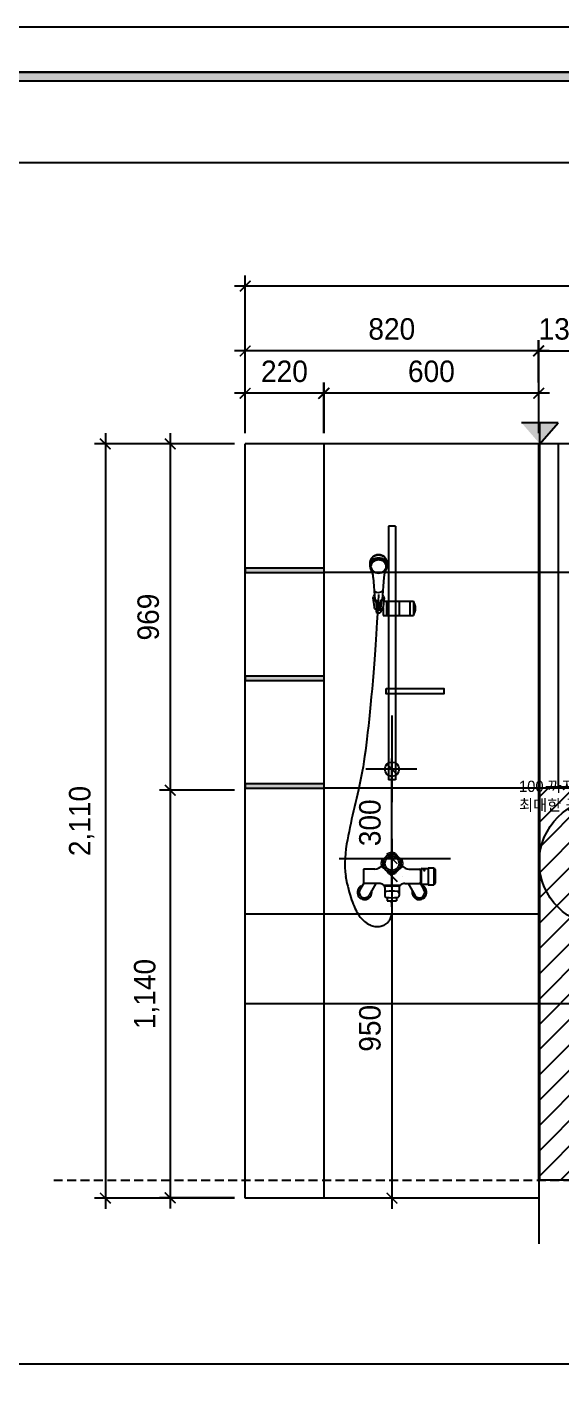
# Model space of a CAD drawing. Header units: millimetres. Extents: x 217202 to 745838, y -6815 to 171372.
# Drawn here: x 341839 to 343329, y 9829 to 13648 of the extents above; entities that cross this region are included whole.
import ezdxf
from ezdxf.enums import TextEntityAlignment as Align

# ---------------------------------------------------------------- set-up
doc = ezdxf.new("R2010")
doc.units = ezdxf.units.MM
doc.header["$PDMODE"] = 3
doc.linetypes.add('HIDDEN', pattern=[0.375, 0.25, -0.125])
doc.layers.get('DEFPOINTS').update_dxf_attribs({"color": 248})
for name, color, linetype in [('0-ELC TEXT', 7, 'Continuous'), ('03-WAL NEW', 3, 'Continuous'), ('06-FUR', 6, 'Continuous'), ('C-WALL1', 2, 'Continuous'), ('CO-BATH', 6, 'Continuous'), ('FORM(YOURNAME)-1', 1, 'Continuous'), ('FORM(YOURNAME)-11', 1, 'Continuous'), ('TOILET-1', 6, 'Continuous')]:
    doc.layers.add(name, color=color, linetype=linetype)
doc.styles.add('HY 울릉도 L', font='')
doc.styles.add('YOURNAME', font='HY울릉도M.TTF')
doc.styles.add('코레일둥고', font='Korail_Round_Gothic_Medium.ttf')
doc.styles.get('HY 울릉도 L').set_extended_font_data('HY울릉도L')
doc.linetypes.add('ZIGZAG', pattern='A,0.0001,-0.2,[131,ltypeshp.shx,S=0.2,R=0,X=-0.2,Y=0],-0.4,[131,ltypeshp.shx,S=0.2,R=180,X=0.2,Y=0],-0.2', length=0.8001)
doc.dimstyles.new('30', dxfattribs={"dimscale": 30, "dimtxt": 2, "dimasz": 1, "dimexe": 1, "dimexo": 1, "dimgap": 1, "dimtad": 1, "dimdec": 0, "dimrnd": 0.05, "dimdsep": 46, "dimlunit": 6, "dimtxsty": 'HY 울릉도 L', "dimblk": 'ARCHTICK', "dimcen": 2.5, "dimdle": 1, "dimclrd": 133, "dimclre": 133, "dimclrt": 30, "dimadec": 0, "dimazin": 0, "dimtfac": 1, "dimtdec": 0, "dimtix": 1, "dimtmove": 2, "dimatfit": 3, "dimldrblk": 'ARCHTICK', "dimfxl": 1, "dimlwd": -1, "dimlwe": -1, "dimarcsym": 0})

# ---------------------------------------------------------------- blocks, each defined once
blk = doc.blocks.new('_ArchTick')
at = {"color": 0, "linetype": 'ByBlock', "const_width": 0.15}
blk.add_lwpolyline([(-0.5, -0.5), (0.5, 0.5)], dxfattribs=at)
blk = doc.blocks.new('*D493')
at = {"layer": '06-FUR', "color": 133, "transparency": 16777216}
for p, q in [((342857.8, 11243), (342857.8, 11602.8)), ((342887.8, 11572.8), (342887.8, 11572.8)), ((342887.8, 11273), (342887.8, 11273))]:
    blk.add_line(p, q, dxfattribs=at)
at = {"layer": 'DEFPOINTS', "color": 0, "transparency": 16777216}
for p in [(342857.8, 11572.8), (342857.8, 11572.8), (342857.8, 11273)]:
    blk.add_point(p, dxfattribs=at)
at = {"layer": '06-FUR', "color": 133, "transparency": 16777216, "xscale": 30, "yscale": 30, "zscale": 30}
for p, rotation in [((342857.8, 11572.8), 90), ((342857.8, 11273), 270)]:
    blk.add_blockref('_ArchTick', p, dxfattribs=dict(at, rotation=rotation))
at = {"layer": '06-FUR', "color": 30, "transparency": 16777216, "insert": (342796.4, 11422.9), "char_height": 60, "attachment_point": 5, "rotation": 90, "style": 'HY 울릉도 L'}
blk.add_mtext('300', dxfattribs=at)
blk = doc.blocks.new('*D494')
at = {"layer": '06-FUR', "color": 133, "transparency": 16777216}
for p, q in [((342857.8, 11353), (342857.8, 10342.8)), ((342887.8, 11323), (342887.8, 11323)), ((342940.9, 10372.8), (342827.8, 10372.8))]:
    blk.add_line(p, q, dxfattribs=at)
at = {"layer": 'DEFPOINTS', "color": 0, "transparency": 16777216}
for p in [(342857.8, 11323), (342857.8, 10372.8), (342970.9, 10372.8)]:
    blk.add_point(p, dxfattribs=at)
at = {"layer": '06-FUR', "color": 133, "transparency": 16777216, "xscale": 30, "yscale": 30, "zscale": 30}
for p, rotation in [((342857.8, 11323), 90), ((342857.8, 10372.8), 270)]:
    blk.add_blockref('_ArchTick', p, dxfattribs=dict(at, rotation=rotation))
at = {"layer": '06-FUR', "color": 30, "transparency": 16777216, "insert": (342796.4, 10847.9), "char_height": 60, "attachment_point": 5, "rotation": 90, "style": 'HY 울릉도 L'}
blk.add_mtext('950', dxfattribs=at)
blk = doc.blocks.new('*D535')
at = {"layer": '06-FUR', "color": 133, "transparency": 16777216}
for p, q in [((342238.2, 12512.8), (342238.2, 11483.8)), ((342417.5, 12482.8), (342208.2, 12482.8)), ((342417.5, 11513.8), (342208.2, 11513.8))]:
    blk.add_line(p, q, dxfattribs=at)
at = {"layer": 'DEFPOINTS', "color": 0, "transparency": 16777216}
for p in [(342447.5, 12482.8), (342238.2, 11513.8), (342447.5, 11513.8)]:
    blk.add_point(p, dxfattribs=at)
at = {"layer": '06-FUR', "color": 133, "transparency": 16777216, "xscale": 30, "yscale": 30, "zscale": 30}
for p, rotation in [((342238.2, 12482.8), 90), ((342238.2, 11513.8), 270)]:
    blk.add_blockref('_ArchTick', p, dxfattribs=dict(at, rotation=rotation))
at = {"layer": '06-FUR', "color": 30, "transparency": 16777216, "insert": (342176.9, 11998.3), "char_height": 60, "attachment_point": 5, "rotation": 90, "style": 'HY 울릉도 L'}
blk.add_mtext('969', dxfattribs=at)
blk = doc.blocks.new('*D536')
at = {"layer": '06-FUR', "color": 133, "transparency": 16777216}
for p, q in [((342238.2, 11543.8), (342238.2, 10343.8)), ((342417.5, 11513.8), (342208.2, 11513.8)), ((342417.5, 10373.8), (342208.2, 10373.8))]:
    blk.add_line(p, q, dxfattribs=at)
at = {"layer": 'DEFPOINTS', "color": 0, "transparency": 16777216}
for p in [(342447.5, 11513.8), (342238.2, 10373.8), (342447.5, 10373.8)]:
    blk.add_point(p, dxfattribs=at)
at = {"layer": '06-FUR', "color": 133, "transparency": 16777216, "xscale": 30, "yscale": 30, "zscale": 30}
for p, rotation in [((342238.2, 11513.8), 90), ((342238.2, 10373.8), 270)]:
    blk.add_blockref('_ArchTick', p, dxfattribs=dict(at, rotation=rotation))
at = {"layer": '06-FUR', "color": 30, "transparency": 16777216, "insert": (342172.3, 10943.8), "char_height": 60, "attachment_point": 5, "rotation": 90, "style": 'HY 울릉도 L'}
blk.add_mtext('1,140', dxfattribs=at)
blk = doc.blocks.new('*D537')
at = {"layer": '06-FUR', "color": 133, "transparency": 16777216}
for p, q in [((342056.8, 12512.8), (342056.8, 10342.8)), ((342417.5, 12482.8), (342026.8, 12482.8)), ((342417.5, 10372.8), (342026.8, 10372.8))]:
    blk.add_line(p, q, dxfattribs=at)
at = {"layer": 'DEFPOINTS', "color": 0, "transparency": 16777216}
for p in [(342447.5, 12482.8), (342056.8, 10372.8), (342447.5, 10372.8)]:
    blk.add_point(p, dxfattribs=at)
at = {"layer": '06-FUR', "color": 133, "transparency": 16777216, "xscale": 30, "yscale": 30, "zscale": 30}
for p, rotation in [((342056.8, 12482.8), 90), ((342056.8, 10372.8), 270)]:
    blk.add_blockref('_ArchTick', p, dxfattribs=dict(at, rotation=rotation))
at = {"layer": '06-FUR', "color": 30, "transparency": 16777216, "insert": (341990.8, 11427.8), "char_height": 60, "attachment_point": 5, "rotation": 90, "style": 'HY 울릉도 L'}
blk.add_mtext('2,110', dxfattribs=at)
blk = doc.blocks.new('*D539')
at = {"layer": '06-FUR', "color": 133, "transparency": 16777216}
for p, q in [((342668, 12512.8), (342668, 12654.3)), ((343268, 12512.8), (343268, 12654.3)), ((343298, 12624.3), (342638, 12624.3))]:
    blk.add_line(p, q, dxfattribs=at)
at = {"layer": 'DEFPOINTS', "color": 0, "transparency": 16777216}
for p in [(342668, 12624.3), (342668, 12482.8), (343268, 12482.8)]:
    blk.add_point(p, dxfattribs=at)
at = {"layer": '06-FUR', "color": 133, "transparency": 16777216, "xscale": 30, "yscale": 30, "zscale": 30, "rotation": 180}
blk.add_blockref('_ArchTick', (342668, 12624.3), dxfattribs=at)
at = {"layer": '06-FUR', "color": 133, "transparency": 16777216, "xscale": 30, "yscale": 30, "zscale": 30}
blk.add_blockref('_ArchTick', (343268, 12624.3), dxfattribs=at)
at = {"layer": '06-FUR', "color": 30, "transparency": 16777216, "insert": (342968, 12685.5), "char_height": 60, "attachment_point": 5, "style": 'HY 울릉도 L'}
blk.add_mtext('600', dxfattribs=at)
blk = doc.blocks.new('*D540')
at = {"layer": '06-FUR', "color": 133, "transparency": 16777216}
for p, q in [((342447.5, 12512.8), (342447.5, 12654.3)), ((342667, 12512.8), (342667, 12654.3)), ((342697, 12624.3), (342417.5, 12624.3))]:
    blk.add_line(p, q, dxfattribs=at)
at = {"layer": 'DEFPOINTS', "color": 0, "transparency": 16777216}
for p in [(342447.5, 12624.3), (342447.5, 12482.8), (342667, 12482.8)]:
    blk.add_point(p, dxfattribs=at)
at = {"layer": '06-FUR', "color": 133, "transparency": 16777216, "xscale": 30, "yscale": 30, "zscale": 30, "rotation": 180}
blk.add_blockref('_ArchTick', (342447.5, 12624.3), dxfattribs=at)
at = {"layer": '06-FUR', "color": 133, "transparency": 16777216, "xscale": 30, "yscale": 30, "zscale": 30}
blk.add_blockref('_ArchTick', (342667, 12624.3), dxfattribs=at)
at = {"layer": '06-FUR', "color": 30, "transparency": 16777216, "insert": (342557.3, 12685.5), "char_height": 60, "attachment_point": 5, "style": 'HY 울릉도 L'}
blk.add_mtext('220', dxfattribs=at)
blk = doc.blocks.new('*D541')
at = {"layer": '06-FUR', "color": 133, "transparency": 16777216}
for p, q in [((342447.5, 12512.8), (342447.5, 12954.3)), ((344917.6, 12512.8), (344917.6, 12954.3)), ((344947.6, 12924.3), (342417.5, 12924.3))]:
    blk.add_line(p, q, dxfattribs=at)
at = {"layer": 'DEFPOINTS', "color": 0, "transparency": 16777216}
for p in [(342447.5, 12924.3), (342447.5, 12482.8), (344917.6, 12482.8)]:
    blk.add_point(p, dxfattribs=at)
at = {"layer": '06-FUR', "color": 133, "transparency": 16777216, "xscale": 30, "yscale": 30, "zscale": 30, "rotation": 180}
blk.add_blockref('_ArchTick', (342447.5, 12924.3), dxfattribs=at)
at = {"layer": '06-FUR', "color": 133, "transparency": 16777216, "xscale": 30, "yscale": 30, "zscale": 30}
blk.add_blockref('_ArchTick', (344917.6, 12924.3), dxfattribs=at)
at = {"layer": '06-FUR', "color": 30, "transparency": 16777216, "insert": (343682.6, 12990.3), "char_height": 60, "attachment_point": 5, "style": 'HY 울릉도 L'}
blk.add_mtext('2,470', dxfattribs=at)
blk = doc.blocks.new('FORM-ELEVATION')
at = {"layer": 'FORM(YOURNAME)-11'}
h = blk.add_hatch(color=256, dxfattribs=at)
h.dxf.hatch_style = 1
h.paths.add_polyline_path([(-10309, 35708), (71691, 35708), (71691, 35508), (-10309, 35508)])
h.paths.add_polyline_path([(-10309, -21492), (71691, -21492), (71691, -21692), (-10309, -21692)])
at = {"layer": 'DEFPOINTS', "color": 158}
for points in [[(-10309, -21692), (71691, -21692), (71691, 35708), (-10309, 35708)], [(-8309, 33708), (61071, 33708), (61071, -19692), (-8309, -19692)]]:
    blk.add_lwpolyline(points, close=True, dxfattribs=at)
at = {"layer": 'FORM(YOURNAME)-11', "color": 250}
blk.add_lwpolyline([(-11309, -22692), (72691, -22692), (72691, 36708), (-11309, 36708)], close=True, dxfattribs=at)
at = {"layer": 'FORM(YOURNAME)-11'}
blk.add_lwpolyline([(-10309, 35708), (71691, 35708), (71691, 35508), (-10309, 35508)], close=True, dxfattribs=at)
at = {"layer": 'FORM(YOURNAME)-11', "color": 3, "style": 'YOURNAME'}
for tag, height, p in [('1', 450, (71041, -1219)), ('2', 450, (71041, -1863)), ('3', 450, (71041, -3150)), ('4', 450, (71041, -5081)), ('5', 515, (71041, -7398)), ('6', 515, (71041, -9650)), ('7', 515, (71041, -11903)), ('8', 515, (71041, -14155)), ('9', 515, (71041, -16408)), ('10', 515, (66791, -18596)), ('11', 515, (71041, -18660)), ('12', 515, (66791, -20848)), ('13', 515, (71041, -20848))]:
    blk.add_attdef(tag, text='', height=height, dxfattribs=at).set_placement(p, align=Align.MIDDLE_RIGHT)
blk = doc.blocks.new('*D753')
at = {"layer": '06-FUR', "color": 133, "transparency": 16777216}
for p, q in [((342447.5, 12599.5), (342447.5, 12772.7)), ((343267, 12654.3), (343267, 12772.7)), ((343297, 12742.7), (342417.5, 12742.7))]:
    blk.add_line(p, q, dxfattribs=at)
at = {"layer": 'DEFPOINTS', "color": 0, "transparency": 16777216}
for p in [(342447.5, 12742.7), (343267, 12624.3), (342447.5, 12569.5)]:
    blk.add_point(p, dxfattribs=at)
at = {"layer": '06-FUR', "color": 133, "transparency": 16777216, "xscale": 30, "yscale": 30, "zscale": 30, "rotation": 180}
blk.add_blockref('_ArchTick', (342447.5, 12742.7), dxfattribs=at)
at = {"layer": '06-FUR', "color": 133, "transparency": 16777216, "xscale": 30, "yscale": 30, "zscale": 30}
blk.add_blockref('_ArchTick', (343267, 12742.7), dxfattribs=at)
at = {"layer": '06-FUR', "color": 30, "transparency": 16777216, "insert": (342857.3, 12804), "char_height": 60, "attachment_point": 5, "style": 'HY 울릉도 L'}
blk.add_mtext('820', dxfattribs=at)
blk = doc.blocks.new('*D754')
at = {"layer": '06-FUR', "color": 133, "transparency": 16777216}
for p, q in [((343268, 12512.8), (343268, 12772.7)), ((343398, 12512.8), (343398, 12772.7)), ((343268, 12742.7), (343238, 12742.7)), ((343268, 12742.7), (343398, 12742.7)), ((343398, 12742.7), (343428, 12742.7))]:
    blk.add_line(p, q, dxfattribs=at)
at = {"layer": 'DEFPOINTS', "color": 0, "transparency": 16777216}
for p in [(343398, 12742.7), (343268, 12482.8), (343398, 12482.8)]:
    blk.add_point(p, dxfattribs=at)
at = {"layer": '06-FUR', "color": 133, "transparency": 16777216, "xscale": 30, "yscale": 30, "zscale": 30}
blk.add_blockref('_ArchTick', (343268, 12742.7), dxfattribs=at)
at = {"layer": '06-FUR', "color": 133, "transparency": 16777216, "xscale": 30, "yscale": 30, "zscale": 30, "rotation": 180}
blk.add_blockref('_ArchTick', (343398, 12742.7), dxfattribs=at)
at = {"layer": '06-FUR', "color": 30, "transparency": 16777216, "insert": (343333, 12804.1), "char_height": 60, "attachment_point": 5, "style": 'HY 울릉도 L'}
blk.add_mtext('130', dxfattribs=at)

msp = doc.modelspace()

# ---------------------------------------------------------------- hatches: boundary and pattern name
at = {"layer": '03-WAL NEW'}
h = msp.add_hatch(dxfattribs=at)
h.set_pattern_fill('_USER', color=8, scale=50, angle=45, pattern_type=0)
h.set_pattern_definition([(45, (0, 0), (-35.355339, 35.355339), [])])
h.paths.add_polyline_path([(343268, 10919.8), (343398, 10919.8), (343398, 11519.8), (343268, 11519.8)])
h.paths.add_polyline_path([(343398, 10916.8), (343268, 10916.8), (343268, 10422.8), (343398, 10422.8)])
at = {"layer": 'C-WALL1'}
h = msp.add_hatch(color=256, dxfattribs=at)
h.dxf.hatch_style = 1
h.paths.add_polyline_path([(343219.7, 12542.1), (343271, 12482.8), (343322.4, 12542.1)])
h = msp.add_hatch(dxfattribs=at)
h.set_pattern_fill('CROSS', color=8)
h.set_pattern_definition([(0, (-41746.428, -15131.4113), (6.35, 6.35), [3.175, -9.525]), (90, (-41744.8405, -15132.999), (-6.35, 6.35), [3.175, -9.525])])
h.paths.add_polyline_path([(342668, 12122.8), (342668, 12134.8), (342447.5, 12134.8), (342447.5, 12122.8)])
h.paths.add_polyline_path([(342668, 11833.3), (342447.5, 11833.3), (342447.5, 11821.3), (342668, 11821.3)])
h.paths.add_polyline_path([(342447.5, 11531.8), (342447.5, 11519.8), (342668, 11519.8), (342668, 11531.8)])

# ---------------------------------------------------------------- linework, layer by layer
at = {"layer": '0-ELC TEXT', "color": 240, "linetype": 'ZIGZAG', "ltscale": 15, "true_color": 0xed1f24}
msp.add_circle((343448.1, 11312.8), 178.6, dxfattribs=at)
at = {"layer": 'C-WALL1'}
for p, q in [((343322.4, 12542.1), (343219.7, 12542.1)), ((343271, 12482.8), (343322.4, 12542.1)), ((342447.5, 10372.8), (342447.5, 12482.8)), ((344917.6, 12482.8), (342447.5, 12482.8)), ((342668, 11522.8), (342668, 12482.8)), ((343268, 11167), (342447.5, 11167)), ((344917.6, 10422.8), (343268, 10422.8)), ((343268, 10422.8), (343268, 10372.8)), ((343268, 10372.8), (342447.5, 10372.8)), ((348063.2, 9908.4), (339326.8, 9908.4))]:
    msp.add_line(p, q, dxfattribs=at)
at = {"layer": 'C-WALL1', "color": 8, "linetype": 'HIDDEN', "ltscale": 100}
msp.add_line((341912.5, 10422.8), (345930.1, 10422.8), dxfattribs=at)
at = {"layer": 'C-WALL1'}
for points in [[(342447.5, 12122.8), (342668, 12122.8), (342668, 12134.8), (342447.5, 12134.8)], [(342447.5, 11821.3), (342668, 11821.3), (342668, 11833.3), (342447.5, 11833.3)], [(342447.5, 11519.8), (342668, 11519.8), (342668, 11531.8), (342447.5, 11531.8)]]:
    msp.add_lwpolyline(points, close=True, dxfattribs=at)
at = {"layer": 'CO-BATH'}
for p, q in [((342847.8, 12252.8), (342847.8, 12093.8)), ((342867.8, 12252.8), (342847.8, 12252.8)), ((342867.8, 12252.8), (342867.8, 12093.8)), ((342796, 12150.2), (342796, 12142.5)), ((342844.7, 12150.2), (342844.7, 12142.5)), ((342805.6, 12109.4), (342810.2, 12047.7)), ((342835, 12109.4), (342830.4, 12047.7)), ((342847.8, 12093.8), (342847.8, 11542.8)), ((342867.8, 12093.8), (342867.8, 11542.8)), ((342804.6, 12052.2), (342807.6, 12026.6)), ((342814.7, 12045.1), (342812.5, 12042.8)), ((342812.5, 12042.8), (342815.5, 12017.2)), ((342814.7, 12045.1), (342817.7, 12019.7)), ((342820.3, 12061.3), (342817.9, 12020.5)), ((342826, 12045.1), (342823, 12019.7)), ((342828.2, 12042.8), (342825.2, 12017.2)), ((342826, 12045.1), (342828.2, 12042.8)), ((342836.1, 12052.2), (342833.1, 12026.6)), ((342835, 12042.8), (342917.8, 12042.8)), ((342842.8, 12042.8), (342842.8, 12002.8)), ((342877.8, 12042.8), (342877.8, 12002.8)), ((342907.8, 12042.8), (342907.8, 12002.8)), ((342917.8, 12042.8), (342917.8, 12002.8)), ((342813.4, 12018.3), (342814, 12011.8)), ((342817.7, 12019.7), (342815.5, 12017.2)), ((342817.9, 12020.5), (342815.6, 11983.8)), ((342823, 12019.7), (342825.2, 12017.2)), ((342827.2, 12018.2), (342826.7, 12011.8)), ((342832.9, 12024.9), (342832.9, 12002.8)), ((342832.9, 12002.8), (342917.8, 12002.8)), ((342815.6, 11983.8), (342813.5, 11950.6)), ((342811.5, 11920.5), (342809.6, 11892.9)), ((342813.5, 11950.6), (342811.5, 11920.5)), ((342809.6, 11892.9), (342807.7, 11867.3)), ((342805.9, 11843.3), (342804, 11820.1)), ((342807.7, 11867.3), (342805.9, 11843.3)), ((342804, 11820.1), (342802, 11797.6)), ((342800.1, 11775.6), (342798, 11754.1)), ((342802, 11797.6), (342800.1, 11775.6)), ((342796, 11733.3), (342793.9, 11713.1)), ((342798, 11754.1), (342796, 11733.3)), ((342791.8, 11693.7), (342789.7, 11675)), ((342793.9, 11713.1), (342791.8, 11693.7)), ((342787.6, 11657.2), (342785.5, 11640.2)), ((342789.7, 11675), (342787.6, 11657.2)), ((342783.4, 11624.1), (342781.3, 11608.7)), ((342785.5, 11640.2), (342783.4, 11624.1)), ((342776.9, 11579.8), (342774.6, 11566.1)), ((342779.1, 11593.9), (342776.9, 11579.8)), ((342781.3, 11608.7), (342779.1, 11593.9)), ((342774.6, 11566.1), (342764.4, 11515.1)), ((342867.8, 11542.8), (342847.8, 11542.8)), ((342761.7, 11503), (342758.9, 11491.1)), ((342764.4, 11515.1), (342761.7, 11503)), ((342753.2, 11467.6), (342750.4, 11456)), ((342756, 11479.3), (342753.2, 11467.6)), ((342758.9, 11491.1), (342756, 11479.3)), ((342742.5, 11421.2), (342740.1, 11409.7)), ((342745.1, 11432.8), (342742.5, 11421.2)), ((342747.7, 11444.4), (342745.1, 11432.8)), ((342750.4, 11456), (342747.7, 11444.4)), ((342735.6, 11386.7), (342733.6, 11375.3)), ((342737.8, 11398.2), (342735.6, 11386.7)), ((342740.1, 11409.7), (342737.8, 11398.2)), ((342728.3, 11273.5), (342730.1, 11263.8)), ((342777.8, 11290), (342777.8, 11256)), ((342810.3, 11293), (342780.8, 11293)), ((342905.3, 11293), (342934.8, 11293)), ((342937.8, 11290), (342937.8, 11256)), ((342939.4, 11292), (342939.4, 11254)), ((342942.4, 11295), (342959.4, 11295)), ((342959.4, 11297), (342959.4, 11249)), ((342959.4, 11297), (342974.4, 11297)), ((342974.4, 11297), (342974.4, 11249)), ((342974.4, 11295), (342975.4, 11295)), ((342978.4, 11292), (342978.4, 11254)), ((342730.1, 11263.8), (342732.1, 11254.4)), ((342732.1, 11254.4), (342734.1, 11245.3)), ((342734.1, 11245.3), (342736.3, 11236.7)), ((342736.3, 11236.7), (342738.4, 11228.5)), ((342778.8, 11253.7), (342768.3, 11235.6)), ((342822.2, 11253), (342780.8, 11253)), ((342813, 11253), (342794.3, 11220.6)), ((342835, 11248.4), (342880.6, 11248.4)), ((342836.5, 11246.3), (342879.1, 11246.3)), ((342837.8, 11241.4), (342837.8, 11219.4)), ((342877.8, 11241.4), (342877.8, 11219.4)), ((342893.4, 11253), (342934.8, 11253)), ((342902.6, 11253), (342921.3, 11220.6)), ((342936.8, 11253.7), (342947.3, 11235.6)), ((342942.4, 11251), (342959.4, 11251)), ((342959.4, 11249), (342974.4, 11249)), ((342974.4, 11251), (342975.4, 11251)), ((342738.4, 11228.5), (342740.6, 11220.8)), ((342740.6, 11220.8), (342742.8, 11213.7)), ((342742.8, 11213.7), (342745, 11207)), ((342745, 11207), (342747.3, 11200.7)), ((342747.3, 11200.7), (342749.5, 11194.8)), ((342749.5, 11194.8), (342751.8, 11189.3)), ((342844.8, 11213.9), (342844.8, 11204.8)), ((342844.8, 11204.8), (342870.8, 11204.8)), ((342856.1, 11204.4), (342856.1, 11204.5)), ((342857.7, 11192.4), (342856.1, 11204.4)), ((342858.3, 11182.2), (342857.7, 11192.4)), ((342870.8, 11213.9), (342870.8, 11204.8)), ((342751.8, 11189.3), (342754.1, 11184.2)), ((342754.1, 11184.2), (342756.5, 11179.3)), ((342756.5, 11179.3), (342758.9, 11174.8)), ((342758.9, 11174.8), (342761.3, 11170.5)), ((342761.3, 11170.5), (342763.8, 11166.4)), ((342763.8, 11166.4), (342766.5, 11162.6)), ((342766.5, 11162.6), (342769.2, 11159)), ((342769.2, 11159), (342772, 11155.7)), ((342772, 11155.7), (342775, 11152.5)), ((342851.7, 11150.9), (342853.8, 11155.2)), ((342853.8, 11155.2), (342855.6, 11160.3)), ((342855.6, 11160.3), (342857.1, 11166.3)), ((342857.1, 11166.3), (342858, 11173.5)), ((342858, 11173.5), (342858.3, 11182.2)), ((342775, 11152.5), (342778.1, 11149.5)), ((342778.1, 11149.5), (342781.4, 11146.6)), ((342781.4, 11146.6), (342784.8, 11143.9)), ((342784.8, 11143.9), (342788.3, 11141.5)), ((342788.3, 11141.5), (342791.9, 11139.3)), ((342791.9, 11139.3), (342795.5, 11137.3)), ((342795.5, 11137.3), (342799.1, 11135.7)), ((342799.1, 11135.7), (342802.7, 11134.3)), ((342802.7, 11134.3), (342806.3, 11133.3)), ((342806.3, 11133.3), (342809.8, 11132.6)), ((342809.8, 11132.6), (342813.2, 11132.3)), ((342813.2, 11132.3), (342816.6, 11132.3)), ((342816.6, 11132.3), (342819.9, 11132.5)), ((342819.9, 11132.5), (342823.1, 11133)), ((342823.1, 11133), (342826.3, 11133.7)), ((342826.3, 11133.7), (342829.5, 11134.6)), ((342829.5, 11134.6), (342832.6, 11135.6)), ((342832.6, 11135.6), (342835.6, 11136.8)), ((342835.6, 11136.8), (342838.6, 11138.2)), ((342838.6, 11138.2), (342841.5, 11139.8)), ((342841.5, 11139.8), (342844.3, 11141.8)), ((342844.3, 11141.8), (342846.9, 11144.3)), ((342846.9, 11144.3), (342849.4, 11147.3)), ((342849.4, 11147.3), (342851.7, 11150.9))]:
    msp.add_line(p, q, dxfattribs=at)
at = {"layer": 'CO-BATH', "color": 251}
for p, q in [((342857.8, 11723.3), (342857.8, 11480.8)), ((342927.7, 11572.8), (342784.8, 11572.8)), ((342857.8, 11377.9), (342857.8, 11149.5)), ((342710.3, 11323), (343020.9, 11323))]:
    msp.add_line(p, q, dxfattribs=at)
at = {"layer": 'CO-BATH'}
msp.add_lwpolyline([(342841.9, 11798.3), (343002.3, 11798.3), (343002.3, 11783.4), (342841.9, 11783.4)], close=True, dxfattribs=at)
for centre, radius in [((342857.8, 11572.8), 20), ((342857.8, 11309.3), 25), ((342857.8, 11309.3), 20)]:
    msp.add_circle(centre, radius, dxfattribs=at)
for centre, radius, start, end in [((342817, 12150.2), 21, 155.9322, 180), ((342814.2, 12150.2), 18.3, 152.2875, 180), ((342814.2, 12142.5), 18.3, 152.2875, 180), ((342818.6, 12149.4), 22.8, 132.8424, 155.9322), ((342817.2, 12148.6), 21.6, 128.2573, 152.2875), ((342817.2, 12140.9), 21.6, 128.2573, 152.2875), ((342814.2, 12142.5), 15.3, 152.2875, 180), ((342814.2, 12140.2), 15.3, 152.2875, 180), ((342817.2, 12140.9), 18.6, 128.2573, 152.2875), ((342817.2, 12138.7), 18.6, 128.2573, 152.2875), ((342819.6, 12148.3), 24.3, 111.0135, 132.8424), ((342819.1, 12146.2), 24.7, 108.0883, 128.2573), ((342819.1, 12138.5), 24.7, 108.0883, 128.2573), ((342819.1, 12138.5), 21.7, 108.0883, 128.2573), ((342819.1, 12136.3), 21.7, 108.0883, 128.2573), ((342820.3, 12146.5), 26.2, 90, 111.0135), ((342820.3, 12142.4), 28.7, 90, 108.0883), ((342820.3, 12134.7), 28.7, 90, 108.0883), ((342820.3, 12134.7), 25.7, 90, 108.0883), ((342820.3, 12132.4), 25.7, 90, 108.0883), ((342820.3, 12146.5), 26.2, 68.9865, 90), ((342820.3, 12142.4), 28.7, 71.9117, 90), ((342820.3, 12134.7), 28.7, 71.9117, 90), ((342820.3, 12134.7), 25.7, 71.9117, 90), ((342820.3, 12132.4), 25.7, 71.9117, 90), ((342821.6, 12138.5), 21.7, 51.7427, 71.9117), ((342821.6, 12136.3), 21.7, 51.7427, 71.9117), ((342821.6, 12146.2), 24.7, 51.7427, 71.9117), ((342821.6, 12138.5), 24.7, 51.7427, 71.9117), ((342821, 12148.3), 24.3, 47.1576, 68.9865), ((342823.5, 12140.9), 18.6, 27.7125, 51.7427), ((342823.5, 12138.7), 18.6, 27.7125, 51.7427), ((342823.5, 12148.6), 21.6, 27.7125, 51.7427), ((342823.5, 12140.9), 21.6, 27.7125, 51.7427), ((342822.1, 12149.4), 22.8, 24.0678, 47.1576), ((342826.4, 12142.5), 15.3, 0, 27.7125), ((342826.4, 12140.2), 15.3, 0, 27.7125), ((342826.4, 12150.2), 18.3, 0, 27.7125), ((342826.4, 12142.5), 18.3, 0, 27.7125), ((342823.7, 12150.2), 21, 0, 24.0678), ((342814.2, 12142.5), 18.3, 180, 207.7125), ((342753.4, 12106.9), 52.3, 2.7828, 31.8476), ((342817.2, 12144), 21.6, 207.7125, 231.7427), ((342814.2, 12142.5), 15.3, 180, 184.2188), ((342814.2, 12140.2), 15.3, 180, 207.7125), ((342817.2, 12141.8), 18.6, 207.7125, 231.7427), ((342819.1, 12146.4), 24.7, 231.7427, 251.9117), ((342819.1, 12144.2), 21.7, 231.7427, 251.9117), ((342820.3, 12150.3), 28.7, 251.9117, 270), ((342820.3, 12148), 25.7, 251.9117, 270), ((342820.3, 12148), 25.7, 270, 288.0883), ((342820.3, 12150.3), 28.7, 270, 288.0883), ((342821.6, 12144.2), 21.7, 288.0883, 308.2573), ((342821.6, 12146.4), 24.7, 288.0883, 308.2573), ((342887.2, 12106.9), 52.3, 148.1524, 177.2172), ((342823.5, 12141.8), 18.6, 308.2573, 332.2875), ((342823.5, 12144), 21.6, 308.2573, 332.2875), ((342826.4, 12140.2), 15.3, 332.2875, 0), ((342826.4, 12142.5), 15.3, 355.7812, 0), ((342826.4, 12142.5), 18.3, 332.2875, 0), ((342820.2, 12087.1), 19.6, 233.177, 307.6957), ((342811.8, 12052.2), 7.22, 144.9471, 180), ((342811.8, 12052.2), 7.22, 180, 215.0529), ((342817.9, 12048), 14.7, 125.8688, 144.9471), ((342817.9, 12056.5), 14.7, 215.0529, 239.4425), ((342811.8, 12052.2), 4.22, 144.9471, 180), ((342811.8, 12052.2), 4.22, 180, 215.0529), ((342817.9, 12048), 11.7, 135.4671, 144.9471), ((342817.9, 12056.5), 11.7, 215.0529, 239.4425), ((342822, 12063.3), 22.6, 239.4425, 245.3418), ((342822, 12063.3), 19.6, 239.4425, 248.4291), ((342818.8, 12063.3), 19.6, 291.5709, 300.5575), ((342818.8, 12063.3), 22.6, 294.6582, 300.5575), ((342822.8, 12056.5), 11.7, 300.5575, 324.9471), ((342822.8, 12056.5), 14.7, 300.5575, 324.9471), ((342822.8, 12048), 11.7, 35.0529, 45.01), ((342822.8, 12048), 14.7, 35.0529, 54.467), ((342828.9, 12052.2), 4.22, 0, 35.0529), ((342828.9, 12052.2), 4.22, 324.9471, 0), ((342828.9, 12052.2), 7.22, 0, 35.0529), ((342828.9, 12052.2), 7.22, 324.9471, 0), ((342885.7, 12022.8), 37.8, 328.0556, 31.9444), ((342814.8, 12026.6), 7.22, 180, 215.0529), ((342820.9, 12030.9), 14.7, 215.0529, 239.4425), ((342825, 12037.7), 22.6, 239.4425, 245.3418), ((342820.3, 12024), 13.8, 242.5107, 297.4893), ((342815.8, 12037.7), 22.6, 294.6582, 300.5575), ((342819.8, 12030.9), 14.7, 300.5575, 324.9471), ((342825.9, 12026.6), 7.22, 324.9471, 0), ((343019.6, 11309.5), 293.4, 167.045, 187.1469), ((342857.8, 11309.3), 30, 161.7929, 198.2071), ((342803.1, 11363.9), 52.3, 300.0092, 329.9908), ((342857.8, 11309.3), 30, 71.7929, 108.2071), ((342912.4, 11363.9), 52.3, 210.0092, 239.9908), ((342857.8, 11309.3), 30, 341.7929, 18.2071), ((342780.8, 11290), 3, 90, 180), ((342809.6, 11316.3), 23.3, 271.6537, 324.2912), ((342803.1, 11254.6), 52.3, 30.0092, 59.9908), ((342857.8, 11309.3), 30, 251.7929, 288.2071), ((342912.4, 11254.6), 52.3, 120.0092, 149.9908), ((342906, 11316.3), 23.3, 215.7088, 268.3463), ((342934.8, 11290), 3, 0, 90), ((342942.4, 11292), 3, 90, 180), ((342948.2, 11291), 1.87, 157.5, 180), ((342948.2, 11291), 1.87, 180, 202.5), ((342948.2, 11291), 1.87, 135, 157.5), ((342948.2, 11291), 1.87, 202.5, 225), ((342948.2, 11291), 1.87, 112.5, 135), ((342948.2, 11291), 1.87, 225, 247.5), ((342948.2, 11291), 1.87, 90, 112.5), ((342948.2, 11291), 1.87, 247.5, 270), ((342948.2, 11291), 1.87, 67.5, 90), ((342948.2, 11291), 1.87, 270, 292.5), ((342948.2, 11291), 1.87, 45, 67.5), ((342948.2, 11291), 1.87, 292.5, 315), ((342948.2, 11291), 1.87, 22.5, 45), ((342948.2, 11291), 1.87, 315, 337.5), ((342948.2, 11291), 1.87, 0, 22.5), ((342948.2, 11291), 1.87, 337.5, 360), ((342975.4, 11292), 3, 0, 90), ((342781.3, 11228.1), 20, 108.5904, 11.4096), ((342781.3, 11228.1), 15, 150, 330), ((342780.8, 11256), 3, 180, 270), ((342821.5, 11229.7), 23.3, 61.7297, 88.3463), ((342827.8, 11241.4), 10, 0, 61.7297), ((342843.2, 11225.4), 5.47, 94.4425, 182.3949), ((342857.8, 11092.3), 139.4, 83.8373, 96.1627), ((342872.3, 11225.4), 5.47, 357.6051, 85.5575), ((342887.8, 11241.4), 10, 118.2703, 180), ((342894.1, 11229.7), 23.3, 91.6537, 118.2703), ((342934.3, 11228.1), 20, 168.5904, 71.4096), ((342934.3, 11228.1), 15, 210, 30), ((342934.8, 11256), 3, 270, 0), ((342942.4, 11254), 3, 180, 270), ((342975.4, 11254), 3, 270, 0), ((342843.2, 11219.6), 5.47, 177.6051, 265.5575), ((342857.8, 11352.7), 139.4, 263.8373, 276.1627), ((342872.3, 11219.6), 5.47, 274.4425, 2.3949)]:
    msp.add_arc(centre, radius, start, end, dxfattribs=at)
at = {"layer": 'TOILET-1'}
for p, q in [((343271, 10422.8), (343271, 12542.1)), ((343323, 11522.8), (343323, 12482.8)), ((343268, 10422.8), (343268, 11522.8)), ((343398, 11522.8), (343288, 11522.8))]:
    msp.add_line(p, q, dxfattribs=at)
at = {"layer": 'TOILET-1', "color": 8}
for p, q in [((342668, 10372.8), (342668, 12482.8)), ((343268, 10422.8), (343268, 12482.8)), ((344917.6, 12122.8), (342668, 12122.8)), ((344917.6, 11519.8), (342668, 11519.8)), ((344917.6, 10916.8), (342447.5, 10916.8))]:
    msp.add_line(p, q, dxfattribs=at)
at = {"layer": 'TOILET-1', "color": 240, "true_color": 0xed1f24}
msp.add_line((343268, 10422.8), (343268, 10244.6), dxfattribs=at)

# ---------------------------------------------------------------- block references
at = {"layer": 'FORM(YOURNAME)-1', "xscale": 0.12592099337828, "yscale": 0.12592099337828, "zscale": 0.12592099337828}
msp.add_blockref('FORM-ELEVATION', (340373, 9025.9), dxfattribs=at)

# ---------------------------------------------------------------- texts
at = {"layer": '0-ELC TEXT', "color": 240, "true_color": 0xed1f24, "insert": (343212.9, 11540.6), "char_height": 31.414, "attachment_point": 1, "style": '코레일둥고'}
msp.add_mtext_dynamic_manual_height_columns('{\\fGulim|b0|i0|c129|p50;100 까지는 아니여도 최대한 공간 확보 부탁}', width=428.5, gutter_width=1748, heights=[0], dxfattribs=at)

# ---------------------------------------------------------------- dimensions: what is measured, and where the dimension line sits
at = {"layer": '06-FUR'}
for base, p1, p2, picture, middle in [((342447.5, 12924.3), (344917.6, 12482.8), (342447.5, 12482.8), '*D541', (343682.6, 12990.3)), ((342447.535, 12742.7104), (343267.0357, 12624.2511), (342447.535, 12569.5213), '*D753', (342857.2853, 12804.013)), ((343398, 12742.7), (343268, 12482.8), (343398, 12482.8), '*D754', (343333, 12804.1)), ((342447.535, 12624.2511), (342667.0357, 12482.78), (342447.535, 12482.78), '*D540', (342557.2853, 12685.513)), ((342668, 12624.3), (343268, 12482.8), (342668, 12482.8), '*D539', (342968, 12685.5))]:
    dim = msp.add_linear_dim(base=base, p1=p1, p2=p2, dimstyle='30', override={"dimfxl": 1.25}, dxfattribs=at)
    dim.commit()
    dim.dimension.update_dxf_attribs({"geometry": picture, "text_midpoint": middle})
for base, p1, p2, picture, middle in [((342056.8, 10372.8), (342447.5, 12482.8), (342447.5, 10372.8), '*D537', (341990.8, 11427.8)), ((342238.2, 11513.8), (342447.5, 12482.8), (342447.5, 11513.8), '*D535', (342176.9, 11998.3)), ((342857.8, 11572.8), (342857.8, 11273), (342857.8, 11572.8), '*D493', (342796.4, 11422.9)), ((342238.2, 10373.8), (342447.5, 11513.8), (342447.5, 10373.8), '*D536', (342172.3, 10943.8)), ((342857.8, 10372.8), (342857.8, 11323), (342970.9, 10372.8), '*D494', (342796.4, 10847.9))]:
    dim = msp.add_linear_dim(base=base, p1=p1, p2=p2, angle=90, dimstyle='30', override={"dimfxl": 1.25}, dxfattribs=at)
    dim.commit()
    dim.dimension.update_dxf_attribs({"geometry": picture, "text_midpoint": middle})

doc.saveas('drawing.dxf')
